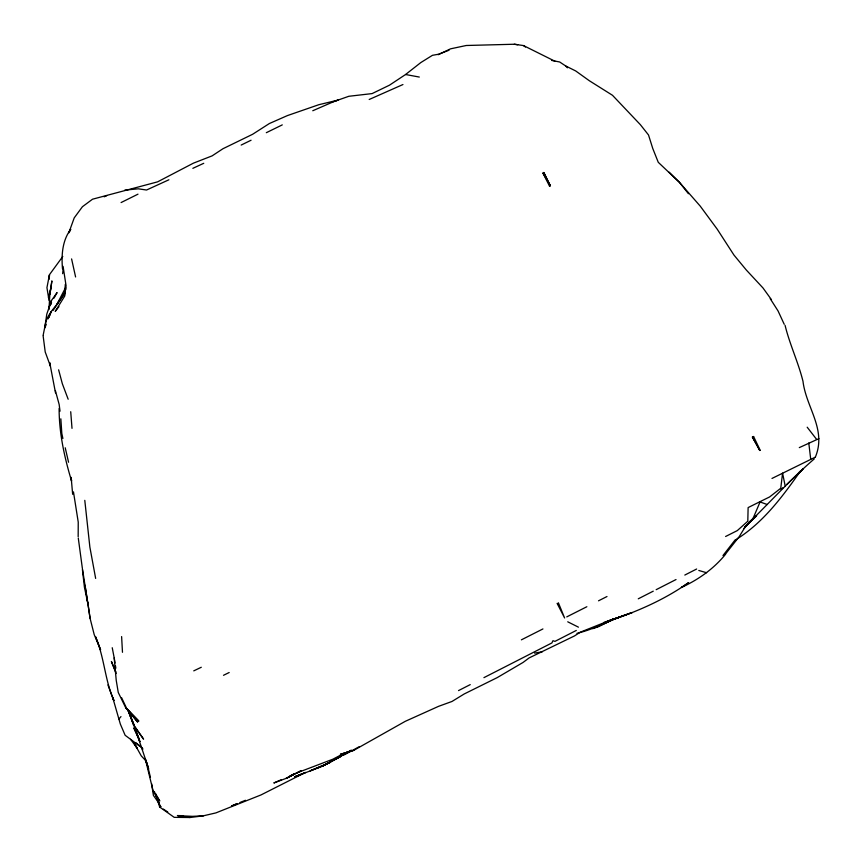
<?xml version="1.0" encoding="UTF-8"?>
<svg xmlns="http://www.w3.org/2000/svg" width="862" height="862" viewBox="0 0 862 862"><rect width="100%" height="100%" fill="white"/><g stroke="black" fill="none" stroke-linecap="round" stroke-linejoin="round"><path stroke-width="1.29" d="M78.173 536.703L78.237 522.135L73.475 491.9M90.068 618.28L87.892 603.443L90.068 618.28L94.227 634.691L100.595 649.797L95.553 636.77C104.377 657.361 104.852 680.075 113.816 700.483L112.782 697.38M58.961 306.646L55.233 311.408L64.488 296.431L65.318 284.277M48.983 309.598L49.845 293.931M49.134 279.116L49.576 274.536L62.797 256.456M49.199 278.642L49.425 274.849L46.936 287.682L49.015 300.353M62.646 273.685L63.141 268.912M49.942 294.125L51.892 280.893L49.974 293.867M50.89 304.405L51.451 300.536L57.086 292.563L54.004 298.123M45.007 326.256L46.785 314.145L51.451 300.536L49.069 307.044L51.537 302.584M64.488 296.431L66.083 285.764L63.077 266.358M785.077 325.34C789.689 344.369 798.201 362.051 802.91 380.993L802.964 381.112C806.035 407.554 826.992 429.491 815.269 457.313M46.16 320.847C50.502 308.887 62.7 301 65.835 288.727M43.197 335.016L45.955 321.386M48.444 297.509L50.869 287.897M68.906 232.589L74.218 217.881L82.418 206.729L92.525 199.208L157.606 181.85L193.39 163.166L212.117 155.871L222.967 148.727L252.609 134.289L269.364 123.535L287.434 115.583L318.811 104.711L338.378 100.035L332.495 102.028L348.83 96.285L372.104 93.592L389.505 85.166L405.582 74.509L420.828 62.56L432.444 55.319L438.683 54.198L449.016 50.233M549.514 186.117L549.827 185.287L543.782 172.454L550.355 185.75L549.514 186.117L542.834 172.863L550.355 185.75M44.91 327.819L46.279 324.295M49.005 317.259L51.278 311.397L48.143 318.832M69.046 232.697L70.749 229.314C62.236 240.476 61.331 255.271 62.495 268.761M53.078 310.439L65.156 292.423M65.684 287.434L57.172 303.833L59.877 299.696M753.593 436.517L753.032 437.422L759.788 450.503L752.407 437.088L753.593 436.517L760.198 450.309L752.407 437.088M722.981 555.537L735.092 539.957M725.782 553.652L739.327 536.466L745.414 526.542L752.698 519.28L760.068 501.953L767.212 504.518M155.699 793.88L160.203 806.444L159.675 807.037L174.221 817.348L190.017 817.51L203.216 815.851L215.909 812.898L260.97 794.947L305.493 772.438L294.815 776.931M800.744 470.706C782.416 496.727 763.15 522.911 735.555 539.871M118.967 719.027L120.982 716.591M799.936 471.395L795.841 476.309L803.028 468.863L786.801 484.433M753.83 517.62L749.477 522.232C771.102 501.113 791.262 478.69 814.267 458.907M743.787 528.675L753.237 518.482L744.725 527.372M725.653 554.147C713.811 568.769 698.446 579.63 681.4 587.475L688.619 582.637C663.6 600.318 635.251 612.419 606.223 621.879L613.518 618.938L580.288 632.18L574.48 635.941L529.117 657.921L523.051 662.447L497.255 677.597L464.219 693.964L451.99 701.463L438.553 706.344L405.28 721.322L353.776 750.339L340.447 754.282L353.776 750.339M745.177 526.779L756.653 515.778L749.046 522.092M781.015 489.347L782.944 487.709M292.304 774.927L294.567 773.537M351.049 750.263L322.151 766.34L294.772 776.802M286.022 778.408L301.194 770.682L286.022 778.408L273.825 782.987L281.421 779.657M340.436 756.028L342.634 754.713M344.822 753.399L347.02 752.084M359.228 746.718L344.595 754.692L338.734 756.664M337.15 758L326.116 764.206L310.169 770.876L329.887 762.514L318.304 767.73M351.448 750.274L326.116 764.206L329.887 762.514M286.443 778.386L292.433 775.153M344.962 752.925L332.754 759.25L296.409 773.074M292.347 775.024L294.685 773.807L289.815 775.962M576.301 630.445L554.966 641.36L552.962 640.714L551.906 642.923L483.916 677.651M638.268 598.81L653.267 591.16M656.165 589.683L676.023 579.544M684.805 575.062L696.658 569.006M458.53 690.591L470.243 684.622M521.381 639.841L542.931 628.937M566.765 616.88L586.86 606.729M598.53 600.814L606.988 596.526M725.61 536.487L737.333 530.583L747.807 521.219L748.119 507.589L759.853 501.759M137.985 194.165L121.089 202.559M266.315 132.694L282.283 124.882M771.986 478.442L815.236 457.194M799.3 447.615L818.9 438.65M760.047 501.652L769.583 496.965L780.756 488.258L782.577 473.13L785.271 486.437M241.177 145.064L251.068 140.237M223.506 675.291L229.184 672.522M193.756 670.862L201.288 667.263M438.144 54.726L450.514 48.843L466.288 45.492L514.345 44.242L523.493 45.567L555.02 61.267M312.766 110.745L332.409 102.201M192.851 168.327L203.744 163.306M168.898 179.781L146.551 190.017L138.308 188.821L124.807 190.114M402.942 84.541L369.195 99.486M236.554 803.858L231.555 806.013L237.352 803.632M603.68 622.547L632.083 612.623C613.205 618.28 596.202 628.861 576.947 633.322M104.14 196.805L106.726 195.717M294.804 776.953L301.915 774.054L294.718 776.77M239.895 802.522L245.454 800.281M619.907 617.009L612.397 619.595L618.539 617.44M612.397 619.595L626.06 614.843M161.129 806.595L159.675 807.037L155.548 793.783M534.623 653.127L542.263 651.812M190.017 817.51L177.421 815.56L183.347 815.7M200.566 815.829L203.216 815.851L192.409 816.336L178.046 815.657M514.345 44.242L517.717 44.738M551.594 60.415L559.697 61.989L565.634 65.943L575.719 70.964L589.339 80.737L612.473 95.273L640.358 124.667L648.515 134.978L652.771 148.512L658.266 162.304L679.536 182.453L700.246 206.137L717.249 229.227L733.939 255.033L746.363 270.075L762.978 287.94L771.479 299.707M405.582 74.509L419.309 77.052M698.802 570.461L706.603 572.745M558.371 603.842L557.121 603.4L564.61 617.968L558.371 602.775M567.735 621.804L578.434 627.159M163.338 809.106L167.756 811.993M523.493 45.567L525.454 47.011M135.98 742.764L139.719 746.136L125.141 735.275L120.335 724.058L112.696 697.487M669.171 172.174L679.536 182.453L688.436 193.724M565.634 65.943L567.422 67.796M146.174 761.114L141.293 755.92L134.116 743.119M142.79 748.625L139.763 745.253L142.747 749.606M807.188 427.207L816.594 439.351M130.561 739.262L137.284 748.442L134.903 743.96M159.114 803.438L153.393 795.378L151.637 783.73M135.291 727.205L143.577 739.143L133.621 725.448L128.029 709.986L134.537 726.116M770.197 298.64L778.063 310.956L784.226 324.284M144.73 758.549L146.098 760.769M156.765 795.712L159.782 800.981L153.274 791.553L145.204 758.506L134.558 726.677L139.903 741.471M139.45 739.445L133.793 727.873L139.849 741.568M121.585 697.703L126.175 707.4M145.506 760.155L147.057 763.603L145.71 759.875M115.864 671.961L111.403 661.499L116.122 673.534M107.922 684.924L113.816 700.483M154.341 791.51L160.203 806.444M128.029 709.986L133.912 725.082L127.77 709.652L137.683 722.119L125.636 707.583L118.256 692.477L116.23 680.344L114.204 657.889L112.232 647.728M145.355 759.422L146.993 764.163M147.391 765.381L148.587 769.055M148.587 768.721L147.391 764.928L150.451 777.362M68.163 399.235L62.344 383.752L58.627 369.83M55.362 390.529L59.155 404.45L60.028 411.196M71.589 258.923L75.597 276.971M65.221 447.787L68.561 462.247M55.524 392.932L49.748 362.719L50.405 366.102L45.212 351.965L43.1 335.62M62.883 438.478L61.816 433.457L60.846 418.824M82.526 569.383L87.881 603.702L84.401 587.087L82.418 569.534M87.881 603.702L84.993 585.179M95.65 578.424L89.874 547.101L84.788 500.348M72.009 428.349L70.716 411.724M114.204 657.889L115.023 663.05M115.433 665.626L115.842 668.201M78.28 538.071L82.386 568.5M808.782 442.96L810.711 459.177M72.656 494.303L71.158 477.354L71.557 480.985C64.456 457.453 59.069 433.101 59.122 408.394M121.617 636.587L122.479 652.297M341.093 756.308L322.151 766.34L341.093 756.308M611.32 620.231L598.907 626.545L592.668 628.624L611.32 620.231M138.717 721.009L125.636 707.583L138.717 721.009"/></g></svg>
